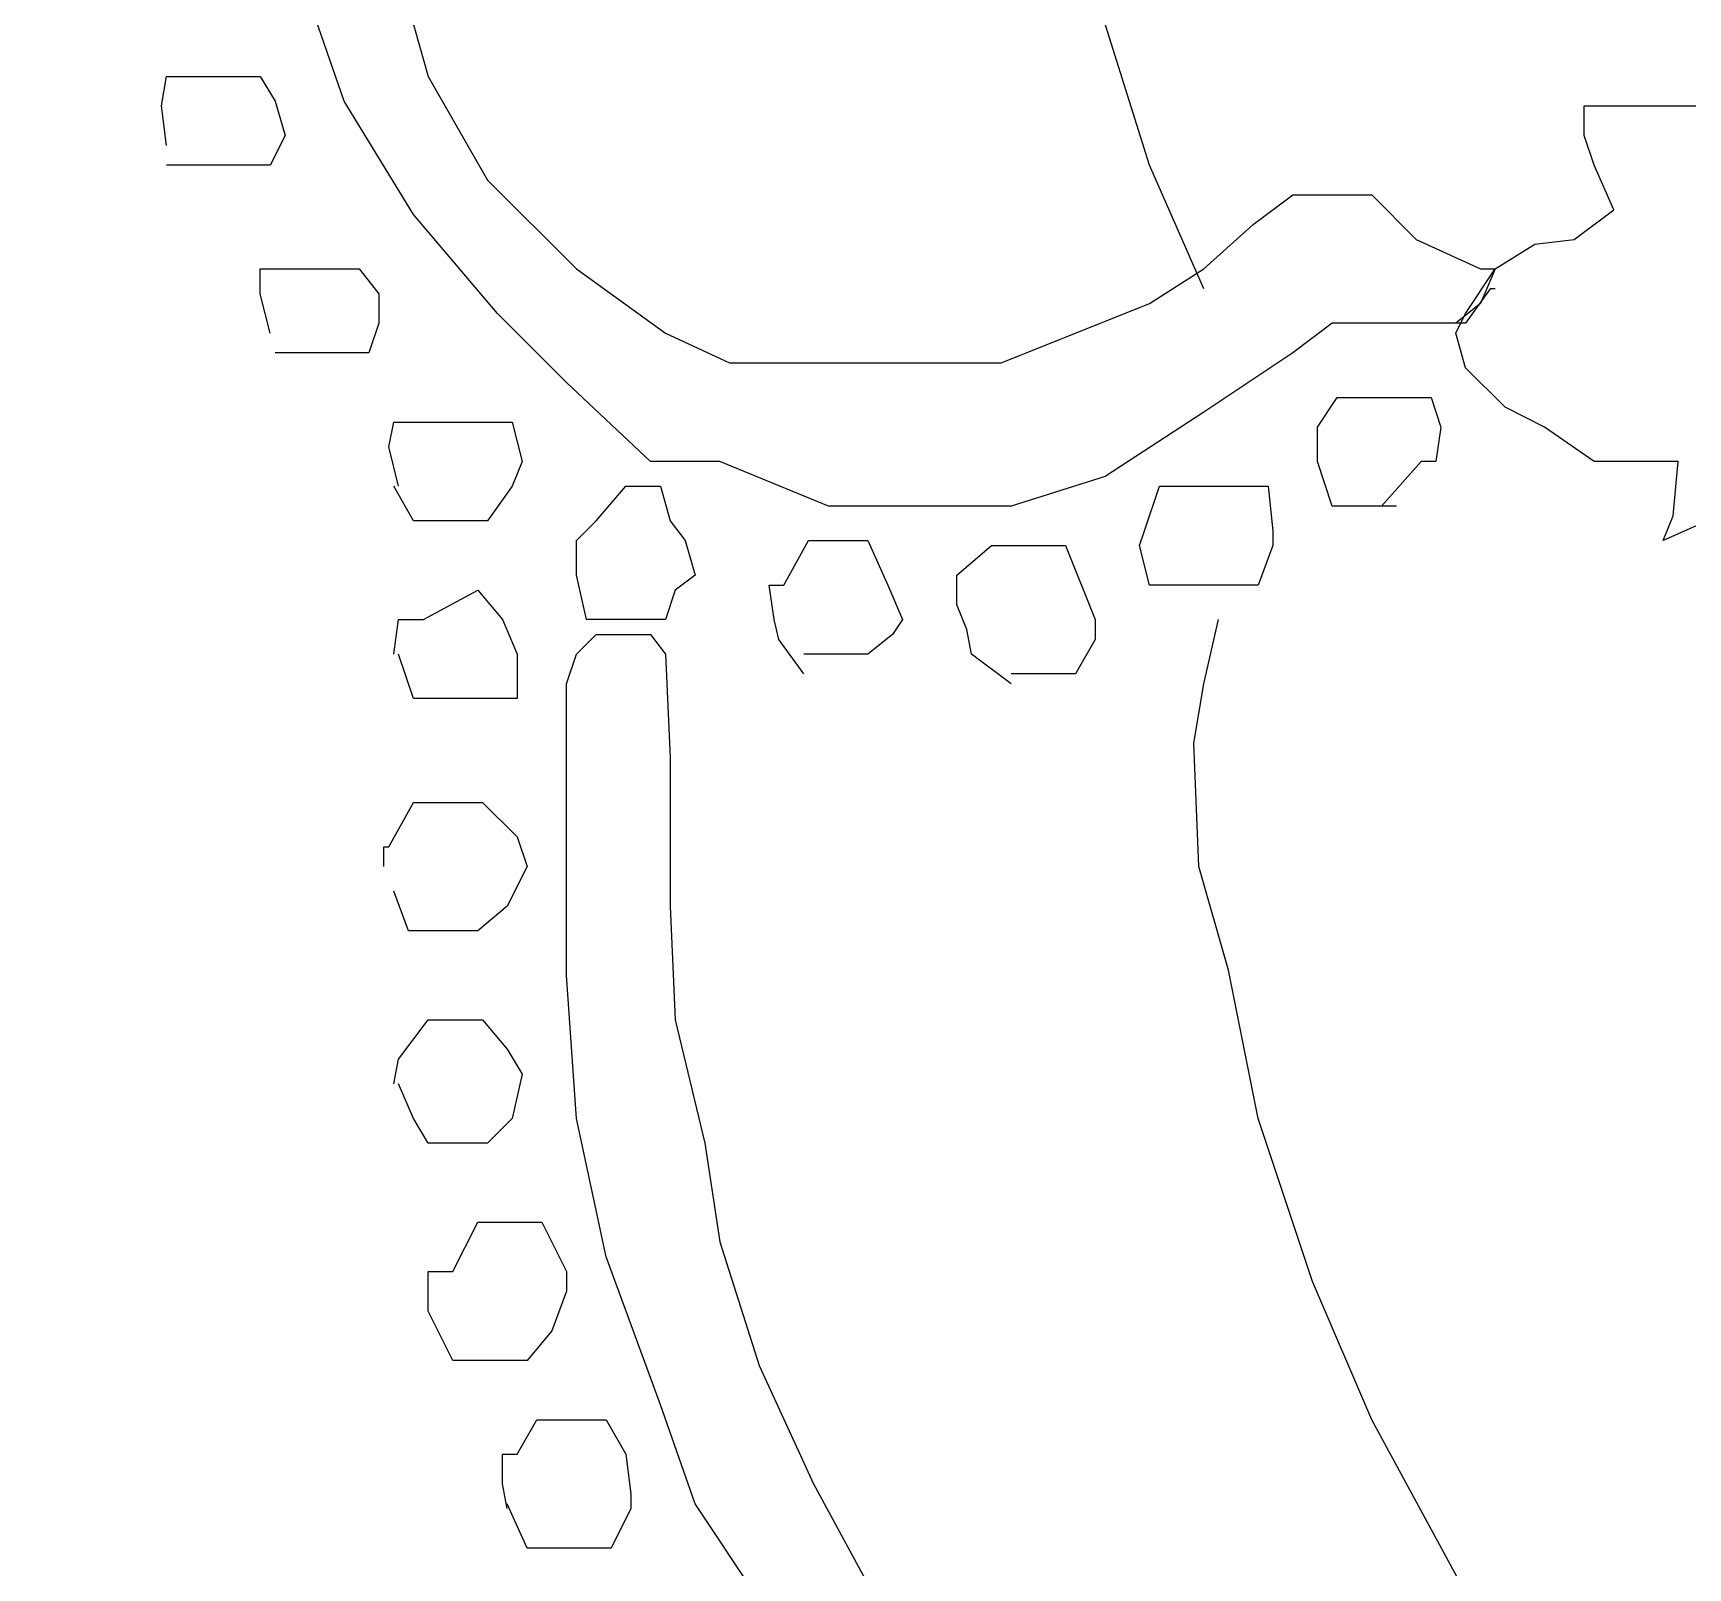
# Model space of a CAD drawing. Extents: x 730354 to 731930, y 4378581 to 4379608.
# Drawn here: x 730377.78 to 730381.13, y 4379436.73 to 4379439.838 of the extents above; entities that cross this region are included whole.
import ezdxf

# ---------------------------------------------------------------- set-up
doc = ezdxf.new("R2010")
doc.units = 0
doc.header["$MEASUREMENT"] = 0
doc.layers.get('0').update_dxf_attribs({"linetype": 'CONTINUOUS'})

msp = doc.modelspace()

# ---------------------------------------------------------------- linework, layer by layer
at = {"color": 7, "linetype": 'CONTINUOUS'}
for p, q in [((730378.5, 4379440.03), (730378.58, 4379439.75)), ((730378.5, 4379440.03), (730378.58, 4379439.75)), ((730378.41, 4379439.7), (730378.34, 4379439.9)), ((730378.41, 4379439.7), (730378.34, 4379439.9)), ((730380.04, 4379439.57), (730379.93, 4379439.92)), ((730380.04, 4379439.57), (730379.93, 4379439.92)), ((730378.04, 4379439.69), (730378.05, 4379439.75)), ((730378.04, 4379439.69), (730378.05, 4379439.75)), ((730378.05, 4379439.75), (730378.09, 4379439.75)), ((730378.05, 4379439.75), (730378.09, 4379439.75)), ((730378.09, 4379439.75), (730378.17, 4379439.75)), ((730378.09, 4379439.75), (730378.17, 4379439.75)), ((730378.17, 4379439.75), (730378.24, 4379439.75)), ((730378.17, 4379439.75), (730378.24, 4379439.75)), ((730378.24, 4379439.75), (730378.27, 4379439.7)), ((730378.24, 4379439.75), (730378.27, 4379439.7)), ((730378.58, 4379439.75), (730378.7, 4379439.54)), ((730378.58, 4379439.75), (730378.7, 4379439.54)), ((730378.27, 4379439.7), (730378.29, 4379439.63)), ((730378.27, 4379439.7), (730378.29, 4379439.63)), ((730378.55, 4379439.47), (730378.41, 4379439.7)), ((730378.55, 4379439.47), (730378.41, 4379439.7)), ((730378.05, 4379439.61), (730378.04, 4379439.69)), ((730378.05, 4379439.61), (730378.04, 4379439.69)), ((730380.92, 4379439.63), (730380.92, 4379439.69)), ((730380.92, 4379439.69), (730381.02, 4379439.69)), ((730380.92, 4379439.63), (730380.92, 4379439.69)), ((730380.92, 4379439.69), (730381.02, 4379439.69)), ((730381.02, 4379439.69), (730381.19, 4379439.69)), ((730381.02, 4379439.69), (730381.19, 4379439.69)), ((730378.29, 4379439.63), (730378.26, 4379439.57)), ((730378.29, 4379439.63), (730378.26, 4379439.57)), ((730380.94, 4379439.57), (730380.92, 4379439.63)), ((730380.94, 4379439.57), (730380.92, 4379439.63)), ((730378.09, 4379439.57), (730378.05, 4379439.57)), ((730378.09, 4379439.57), (730378.05, 4379439.57)), ((730378.16, 4379439.57), (730378.09, 4379439.57)), ((730378.16, 4379439.57), (730378.09, 4379439.57)), ((730378.2, 4379439.57), (730378.16, 4379439.57)), ((730378.2, 4379439.57), (730378.16, 4379439.57)), ((730378.26, 4379439.57), (730378.2, 4379439.57)), ((730378.26, 4379439.57), (730378.2, 4379439.57)), ((730380.15, 4379439.32), (730380.04, 4379439.57)), ((730380.15, 4379439.32), (730380.04, 4379439.57)), ((730380.98, 4379439.48), (730380.94, 4379439.57)), ((730380.98, 4379439.48), (730380.94, 4379439.57)), ((730378.7, 4379439.54), (730378.88, 4379439.36)), ((730378.7, 4379439.54), (730378.88, 4379439.36)), ((730380.25, 4379439.45), (730380.33, 4379439.51)), ((730380.25, 4379439.45), (730380.33, 4379439.51)), ((730380.33, 4379439.51), (730380.41, 4379439.51)), ((730380.33, 4379439.51), (730380.41, 4379439.51)), ((730380.41, 4379439.51), (730380.49, 4379439.51)), ((730380.41, 4379439.51), (730380.49, 4379439.51)), ((730380.49, 4379439.51), (730380.58, 4379439.42)), ((730380.49, 4379439.51), (730380.58, 4379439.42)), ((730378.72, 4379439.27), (730378.55, 4379439.47)), ((730378.72, 4379439.27), (730378.55, 4379439.47)), ((730380.9, 4379439.42), (730380.98, 4379439.48)), ((730380.9, 4379439.42), (730380.98, 4379439.48)), ((730380.15, 4379439.36), (730380.25, 4379439.45)), ((730380.15, 4379439.36), (730380.25, 4379439.45)), ((730380.58, 4379439.42), (730380.71, 4379439.36)), ((730380.58, 4379439.42), (730380.71, 4379439.36)), ((730380.74, 4379439.36), (730380.82, 4379439.41)), ((730380.74, 4379439.36), (730380.82, 4379439.41)), ((730380.82, 4379439.41), (730380.9, 4379439.42)), ((730380.82, 4379439.41), (730380.9, 4379439.42)), ((730378.24, 4379439.31), (730378.24, 4379439.36)), ((730378.24, 4379439.36), (730378.29, 4379439.36)), ((730378.24, 4379439.31), (730378.24, 4379439.36)), ((730378.24, 4379439.36), (730378.29, 4379439.36)), ((730378.29, 4379439.36), (730378.34, 4379439.36)), ((730378.29, 4379439.36), (730378.34, 4379439.36)), ((730378.34, 4379439.36), (730378.4, 4379439.36)), ((730378.34, 4379439.36), (730378.4, 4379439.36)), ((730378.4, 4379439.36), (730378.44, 4379439.36)), ((730378.4, 4379439.36), (730378.44, 4379439.36)), ((730378.44, 4379439.36), (730378.48, 4379439.31)), ((730378.44, 4379439.36), (730378.48, 4379439.31)), ((730378.88, 4379439.36), (730379.06, 4379439.23)), ((730378.88, 4379439.36), (730379.06, 4379439.23)), ((730380.04, 4379439.29), (730380.15, 4379439.36)), ((730380.04, 4379439.29), (730380.15, 4379439.36)), ((730380.68, 4379439.27), (730380.74, 4379439.36)), ((730380.68, 4379439.27), (730380.74, 4379439.36)), ((730380.71, 4379439.36), (730380.74, 4379439.36)), ((730380.74, 4379439.36), (730380.71, 4379439.29)), ((730380.71, 4379439.36), (730380.74, 4379439.36)), ((730380.74, 4379439.36), (730380.71, 4379439.29)), ((730378.26, 4379439.23), (730378.24, 4379439.31)), ((730378.26, 4379439.23), (730378.24, 4379439.31)), ((730378.48, 4379439.31), (730378.48, 4379439.25)), ((730378.48, 4379439.31), (730378.48, 4379439.25)), ((730379.89, 4379439.23), (730380.04, 4379439.29)), ((730379.89, 4379439.23), (730380.04, 4379439.29)), ((730380.71, 4379439.29), (730380.66, 4379439.25)), ((730380.71, 4379439.29), (730380.66, 4379439.25)), ((730380.73, 4379439.32), (730380.68, 4379439.25)), ((730380.73, 4379439.32), (730380.68, 4379439.25)), ((730380.74, 4379439.32), (730380.73, 4379439.32)), ((730380.74, 4379439.32), (730380.73, 4379439.32)), ((730378.86, 4379439.13), (730378.72, 4379439.27)), ((730378.86, 4379439.13), (730378.72, 4379439.27)), ((730380.66, 4379439.23), (730380.68, 4379439.27)), ((730380.66, 4379439.23), (730380.68, 4379439.27)), ((730378.48, 4379439.25), (730378.46, 4379439.19)), ((730378.48, 4379439.25), (730378.46, 4379439.19)), ((730379.06, 4379439.23), (730379.19, 4379439.17)), ((730379.06, 4379439.23), (730379.19, 4379439.17)), ((730379.74, 4379439.17), (730379.89, 4379439.23)), ((730379.74, 4379439.17), (730379.89, 4379439.23)), ((730380.41, 4379439.25), (730380.33, 4379439.19)), ((730380.41, 4379439.25), (730380.33, 4379439.19)), ((730380.49, 4379439.25), (730380.41, 4379439.25)), ((730380.49, 4379439.25), (730380.41, 4379439.25)), ((730380.56, 4379439.25), (730380.49, 4379439.25)), ((730380.56, 4379439.25), (730380.49, 4379439.25)), ((730380.64, 4379439.25), (730380.56, 4379439.25)), ((730380.64, 4379439.25), (730380.56, 4379439.25)), ((730380.68, 4379439.25), (730380.64, 4379439.25)), ((730380.68, 4379439.25), (730380.64, 4379439.25)), ((730380.68, 4379439.16), (730380.66, 4379439.23)), ((730380.68, 4379439.16), (730380.66, 4379439.23)), ((730378.29, 4379439.19), (730378.27, 4379439.19)), ((730378.29, 4379439.19), (730378.27, 4379439.19)), ((730378.35, 4379439.19), (730378.29, 4379439.19)), ((730378.35, 4379439.19), (730378.29, 4379439.19)), ((730378.4, 4379439.19), (730378.35, 4379439.19)), ((730378.4, 4379439.19), (730378.35, 4379439.19)), ((730378.46, 4379439.19), (730378.4, 4379439.19)), ((730378.46, 4379439.19), (730378.4, 4379439.19)), ((730380.33, 4379439.19), (730380.15, 4379439.07)), ((730380.33, 4379439.19), (730380.15, 4379439.07)), ((730379.19, 4379439.17), (730379.35, 4379439.17)), ((730379.19, 4379439.17), (730379.35, 4379439.17)), ((730379.35, 4379439.17), (730379.57, 4379439.17)), ((730379.35, 4379439.17), (730379.57, 4379439.17)), ((730379.57, 4379439.17), (730379.74, 4379439.17)), ((730379.57, 4379439.17), (730379.74, 4379439.17)), ((730380.76, 4379439.08), (730380.68, 4379439.16)), ((730380.76, 4379439.08), (730380.68, 4379439.16)), ((730379.03, 4379438.97), (730378.86, 4379439.13)), ((730379.03, 4379438.97), (730378.86, 4379439.13)), ((730380.38, 4379439.04), (730380.42, 4379439.1)), ((730380.38, 4379439.04), (730380.42, 4379439.1)), ((730380.42, 4379439.1), (730380.48, 4379439.1)), ((730380.42, 4379439.1), (730380.48, 4379439.1)), ((730380.48, 4379439.1), (730380.54, 4379439.1)), ((730380.48, 4379439.1), (730380.54, 4379439.1)), ((730380.54, 4379439.1), (730380.61, 4379439.1)), ((730380.54, 4379439.1), (730380.61, 4379439.1)), ((730380.61, 4379439.1), (730380.63, 4379439.04)), ((730380.61, 4379439.1), (730380.63, 4379439.04)), ((730380.15, 4379439.07), (730379.95, 4379438.94)), ((730380.15, 4379439.07), (730379.95, 4379438.94)), ((730380.84, 4379439.04), (730380.76, 4379439.08)), ((730380.84, 4379439.04), (730380.76, 4379439.08)), ((730378.5, 4379439), (730378.51, 4379439.05)), ((730378.5, 4379439), (730378.51, 4379439.05)), ((730378.51, 4379439.05), (730378.55, 4379439.05)), ((730378.51, 4379439.05), (730378.55, 4379439.05)), ((730378.55, 4379439.05), (730378.6, 4379439.05)), ((730378.55, 4379439.05), (730378.6, 4379439.05)), ((730378.6, 4379439.05), (730378.67, 4379439.05)), ((730378.6, 4379439.05), (730378.67, 4379439.05)), ((730378.67, 4379439.05), (730378.74, 4379439.05)), ((730378.67, 4379439.05), (730378.74, 4379439.05)), ((730378.74, 4379439.05), (730378.75, 4379439.05)), ((730378.74, 4379439.05), (730378.75, 4379439.05)), ((730378.75, 4379439.05), (730378.77, 4379438.97)), ((730378.75, 4379439.05), (730378.77, 4379438.97)), ((730380.38, 4379438.97), (730380.38, 4379439.04)), ((730380.38, 4379438.97), (730380.38, 4379439.04)), ((730380.63, 4379439.04), (730380.62, 4379438.97)), ((730380.63, 4379439.04), (730380.62, 4379438.97)), ((730380.94, 4379438.97), (730380.84, 4379439.04)), ((730380.94, 4379438.97), (730380.84, 4379439.04)), ((730378.52, 4379438.92), (730378.5, 4379439)), ((730378.52, 4379438.92), (730378.5, 4379439)), ((730378.77, 4379438.97), (730378.75, 4379438.92)), ((730378.77, 4379438.97), (730378.75, 4379438.92)), ((730379.17, 4379438.97), (730379.03, 4379438.97)), ((730379.17, 4379438.97), (730379.03, 4379438.97)), ((730379.39, 4379438.88), (730379.17, 4379438.97)), ((730379.39, 4379438.88), (730379.17, 4379438.97)), ((730380.41, 4379438.88), (730380.38, 4379438.97)), ((730380.41, 4379438.88), (730380.38, 4379438.97)), ((730380.59, 4379438.97), (730380.51, 4379438.88)), ((730380.59, 4379438.97), (730380.51, 4379438.88)), ((730380.62, 4379438.97), (730380.59, 4379438.97)), ((730380.62, 4379438.97), (730380.59, 4379438.97)), ((730381.11, 4379438.97), (730380.94, 4379438.97)), ((730381.11, 4379438.97), (730380.94, 4379438.97)), ((730381.1, 4379438.86), (730381.11, 4379438.97)), ((730381.1, 4379438.86), (730381.11, 4379438.97)), ((730378.55, 4379438.85), (730378.51, 4379438.92)), ((730378.55, 4379438.85), (730378.51, 4379438.92)), ((730378.75, 4379438.92), (730378.7, 4379438.85)), ((730378.75, 4379438.92), (730378.7, 4379438.85)), ((730378.92, 4379438.85), (730378.98, 4379438.92)), ((730378.92, 4379438.85), (730378.98, 4379438.92)), ((730378.98, 4379438.92), (730379.05, 4379438.92)), ((730378.98, 4379438.92), (730379.05, 4379438.92)), ((730379.05, 4379438.92), (730379.07, 4379438.85)), ((730379.05, 4379438.92), (730379.07, 4379438.85)), ((730379.95, 4379438.94), (730379.76, 4379438.88)), ((730379.95, 4379438.94), (730379.76, 4379438.88)), ((730380.03, 4379438.83), (730380.06, 4379438.92)), ((730380.03, 4379438.83), (730380.06, 4379438.92)), ((730380.06, 4379438.92), (730380.14, 4379438.92)), ((730380.06, 4379438.92), (730380.14, 4379438.92)), ((730380.14, 4379438.92), (730380.18, 4379438.92)), ((730380.14, 4379438.92), (730380.18, 4379438.92)), ((730380.18, 4379438.92), (730380.28, 4379438.92)), ((730380.18, 4379438.92), (730380.28, 4379438.92)), ((730380.28, 4379438.92), (730380.29, 4379438.83)), ((730380.28, 4379438.92), (730380.29, 4379438.83)), ((730379.59, 4379438.88), (730379.39, 4379438.88)), ((730379.59, 4379438.88), (730379.39, 4379438.88)), ((730379.76, 4379438.88), (730379.59, 4379438.88)), ((730379.76, 4379438.88), (730379.59, 4379438.88)), ((730380.46, 4379438.88), (730380.41, 4379438.88)), ((730380.46, 4379438.88), (730380.41, 4379438.88)), ((730380.54, 4379438.88), (730380.46, 4379438.88)), ((730380.54, 4379438.88), (730380.46, 4379438.88)), ((730381.08, 4379438.81), (730381.1, 4379438.86)), ((730381.08, 4379438.81), (730381.1, 4379438.86)), ((730378.6, 4379438.85), (730378.55, 4379438.85)), ((730378.6, 4379438.85), (730378.55, 4379438.85)), ((730378.65, 4379438.85), (730378.6, 4379438.85)), ((730378.65, 4379438.85), (730378.6, 4379438.85)), ((730378.7, 4379438.85), (730378.65, 4379438.85)), ((730378.7, 4379438.85), (730378.65, 4379438.85)), ((730378.88, 4379438.81), (730378.92, 4379438.85)), ((730378.88, 4379438.81), (730378.92, 4379438.85)), ((730379.07, 4379438.85), (730379.1, 4379438.81)), ((730379.07, 4379438.85), (730379.1, 4379438.81)), ((730380.02, 4379438.8), (730380.03, 4379438.83)), ((730380.02, 4379438.8), (730380.03, 4379438.83)), ((730380.29, 4379438.83), (730380.29, 4379438.8)), ((730380.29, 4379438.83), (730380.29, 4379438.8)), ((730381.17, 4379438.85), (730381.08, 4379438.81)), ((730381.17, 4379438.85), (730381.08, 4379438.81)), ((730378.88, 4379438.74), (730378.88, 4379438.81)), ((730378.88, 4379438.74), (730378.88, 4379438.81)), ((730379.1, 4379438.81), (730379.12, 4379438.74)), ((730379.1, 4379438.81), (730379.12, 4379438.74)), ((730379.3, 4379438.72), (730379.35, 4379438.81)), ((730379.3, 4379438.72), (730379.35, 4379438.81)), ((730379.35, 4379438.81), (730379.41, 4379438.81)), ((730379.35, 4379438.81), (730379.41, 4379438.81)), ((730379.41, 4379438.81), (730379.47, 4379438.81)), ((730379.41, 4379438.81), (730379.47, 4379438.81)), ((730379.47, 4379438.81), (730379.51, 4379438.72)), ((730379.47, 4379438.81), (730379.51, 4379438.72)), ((730379.65, 4379438.74), (730379.72, 4379438.8)), ((730379.65, 4379438.74), (730379.72, 4379438.8)), ((730379.72, 4379438.8), (730379.77, 4379438.8)), ((730379.72, 4379438.8), (730379.77, 4379438.8)), ((730379.77, 4379438.8), (730379.84, 4379438.8)), ((730379.77, 4379438.8), (730379.84, 4379438.8)), ((730379.84, 4379438.8), (730379.87, 4379438.8)), ((730379.84, 4379438.8), (730379.87, 4379438.8)), ((730379.87, 4379438.8), (730379.93, 4379438.65)), ((730379.87, 4379438.8), (730379.93, 4379438.65)), ((730380.04, 4379438.72), (730380.02, 4379438.8)), ((730380.04, 4379438.72), (730380.02, 4379438.8)), ((730380.29, 4379438.8), (730380.26, 4379438.72)), ((730380.29, 4379438.8), (730380.26, 4379438.72)), ((730378.9, 4379438.65), (730378.88, 4379438.74)), ((730378.9, 4379438.65), (730378.88, 4379438.74)), ((730379.12, 4379438.74), (730379.08, 4379438.71)), ((730379.12, 4379438.74), (730379.08, 4379438.71)), ((730379.28, 4379438.65), (730379.27, 4379438.72)), ((730379.27, 4379438.72), (730379.3, 4379438.72)), ((730379.28, 4379438.65), (730379.27, 4379438.72)), ((730379.27, 4379438.72), (730379.3, 4379438.72)), ((730379.51, 4379438.72), (730379.54, 4379438.65)), ((730379.51, 4379438.72), (730379.54, 4379438.65)), ((730379.65, 4379438.68), (730379.65, 4379438.74)), ((730379.65, 4379438.68), (730379.65, 4379438.74)), ((730380.11, 4379438.72), (730380.04, 4379438.72)), ((730380.11, 4379438.72), (730380.04, 4379438.72)), ((730380.15, 4379438.72), (730380.11, 4379438.72)), ((730380.15, 4379438.72), (730380.11, 4379438.72)), ((730380.2, 4379438.72), (730380.15, 4379438.72)), ((730380.2, 4379438.72), (730380.15, 4379438.72)), ((730380.26, 4379438.72), (730380.2, 4379438.72)), ((730380.26, 4379438.72), (730380.2, 4379438.72)), ((730378.57, 4379438.65), (730378.68, 4379438.71)), ((730378.57, 4379438.65), (730378.68, 4379438.71)), ((730378.68, 4379438.71), (730378.73, 4379438.65)), ((730378.68, 4379438.71), (730378.73, 4379438.65)), ((730379.08, 4379438.71), (730379.06, 4379438.65)), ((730379.08, 4379438.71), (730379.06, 4379438.65)), ((730379.67, 4379438.63), (730379.65, 4379438.68)), ((730379.67, 4379438.63), (730379.65, 4379438.68)), ((730378.51, 4379438.58), (730378.52, 4379438.65)), ((730378.51, 4379438.58), (730378.52, 4379438.65)), ((730378.52, 4379438.65), (730378.57, 4379438.65)), ((730378.52, 4379438.65), (730378.57, 4379438.65)), ((730378.73, 4379438.65), (730378.76, 4379438.58)), ((730378.73, 4379438.65), (730378.76, 4379438.58)), ((730378.88, 4379438.58), (730378.92, 4379438.62)), ((730378.88, 4379438.58), (730378.92, 4379438.62)), ((730378.95, 4379438.65), (730378.9, 4379438.65)), ((730378.95, 4379438.65), (730378.9, 4379438.65)), ((730378.92, 4379438.62), (730378.97, 4379438.62)), ((730378.92, 4379438.62), (730378.97, 4379438.62)), ((730378.98, 4379438.65), (730378.95, 4379438.65)), ((730378.98, 4379438.65), (730378.95, 4379438.65)), ((730378.97, 4379438.62), (730379.03, 4379438.62)), ((730378.97, 4379438.62), (730379.03, 4379438.62)), ((730379.06, 4379438.65), (730378.98, 4379438.65)), ((730379.06, 4379438.65), (730378.98, 4379438.65)), ((730379.03, 4379438.62), (730379.06, 4379438.58)), ((730379.03, 4379438.62), (730379.06, 4379438.58)), ((730379.29, 4379438.61), (730379.28, 4379438.65)), ((730379.29, 4379438.61), (730379.28, 4379438.65)), ((730379.52, 4379438.62), (730379.47, 4379438.58)), ((730379.52, 4379438.62), (730379.47, 4379438.58)), ((730379.54, 4379438.65), (730379.52, 4379438.62)), ((730379.54, 4379438.65), (730379.52, 4379438.62)), ((730379.68, 4379438.58), (730379.67, 4379438.63)), ((730379.68, 4379438.58), (730379.67, 4379438.63)), ((730379.93, 4379438.65), (730379.93, 4379438.61)), ((730379.93, 4379438.65), (730379.93, 4379438.61)), ((730380.15, 4379438.52), (730380.18, 4379438.65)), ((730380.15, 4379438.52), (730380.18, 4379438.65)), ((730379.34, 4379438.54), (730379.29, 4379438.61)), ((730379.34, 4379438.54), (730379.29, 4379438.61)), ((730379.93, 4379438.61), (730379.89, 4379438.54)), ((730379.93, 4379438.61), (730379.89, 4379438.54)), ((730378.55, 4379438.49), (730378.52, 4379438.58)), ((730378.55, 4379438.49), (730378.52, 4379438.58)), ((730378.76, 4379438.58), (730378.76, 4379438.49)), ((730378.76, 4379438.58), (730378.76, 4379438.49)), ((730378.86, 4379438.52), (730378.88, 4379438.58)), ((730378.86, 4379438.52), (730378.88, 4379438.58)), ((730379.06, 4379438.58), (730379.07, 4379438.37)), ((730379.06, 4379438.58), (730379.07, 4379438.37)), ((730379.36, 4379438.58), (730379.34, 4379438.58)), ((730379.36, 4379438.58), (730379.34, 4379438.58)), ((730379.44, 4379438.58), (730379.36, 4379438.58)), ((730379.44, 4379438.58), (730379.36, 4379438.58)), ((730379.47, 4379438.58), (730379.44, 4379438.58)), ((730379.47, 4379438.58), (730379.44, 4379438.58)), ((730379.76, 4379438.52), (730379.68, 4379438.58)), ((730379.76, 4379438.52), (730379.68, 4379438.58)), ((730378.86, 4379438.41), (730378.86, 4379438.52)), ((730378.86, 4379438.41), (730378.86, 4379438.52)), ((730379.8, 4379438.54), (730379.76, 4379438.54)), ((730379.8, 4379438.54), (730379.76, 4379438.54)), ((730379.86, 4379438.54), (730379.8, 4379438.54)), ((730379.86, 4379438.54), (730379.8, 4379438.54)), ((730379.89, 4379438.54), (730379.86, 4379438.54)), ((730379.89, 4379438.54), (730379.86, 4379438.54)), ((730380.13, 4379438.4), (730380.15, 4379438.52)), ((730380.13, 4379438.4), (730380.15, 4379438.52)), ((730378.58, 4379438.49), (730378.55, 4379438.49)), ((730378.58, 4379438.49), (730378.55, 4379438.49)), ((730378.63, 4379438.49), (730378.58, 4379438.49)), ((730378.63, 4379438.49), (730378.58, 4379438.49)), ((730378.7, 4379438.49), (730378.63, 4379438.49)), ((730378.7, 4379438.49), (730378.63, 4379438.49)), ((730378.76, 4379438.49), (730378.7, 4379438.49)), ((730378.76, 4379438.49), (730378.7, 4379438.49)), ((730378.86, 4379438.28), (730378.86, 4379438.41)), ((730378.86, 4379438.28), (730378.86, 4379438.41)), ((730380.14, 4379438.15), (730380.13, 4379438.4)), ((730380.14, 4379438.15), (730380.13, 4379438.4)), ((730379.07, 4379438.37), (730379.07, 4379438.07)), ((730379.07, 4379438.37), (730379.07, 4379438.07)), ((730378.5, 4379438.19), (730378.55, 4379438.28)), ((730378.5, 4379438.19), (730378.55, 4379438.28)), ((730378.55, 4379438.28), (730378.6, 4379438.28)), ((730378.55, 4379438.28), (730378.6, 4379438.28)), ((730378.6, 4379438.28), (730378.69, 4379438.28)), ((730378.6, 4379438.28), (730378.69, 4379438.28)), ((730378.69, 4379438.28), (730378.76, 4379438.21)), ((730378.69, 4379438.28), (730378.76, 4379438.21)), ((730378.86, 4379438.1), (730378.86, 4379438.28)), ((730378.86, 4379438.1), (730378.86, 4379438.28)), ((730378.49, 4379438.15), (730378.49, 4379438.19)), ((730378.49, 4379438.19), (730378.5, 4379438.19)), ((730378.49, 4379438.15), (730378.49, 4379438.19)), ((730378.49, 4379438.19), (730378.5, 4379438.19)), ((730378.76, 4379438.21), (730378.78, 4379438.15)), ((730378.76, 4379438.21), (730378.78, 4379438.15)), ((730378.78, 4379438.15), (730378.74, 4379438.07)), ((730378.78, 4379438.15), (730378.74, 4379438.07)), ((730380.2, 4379437.94), (730380.14, 4379438.15)), ((730380.2, 4379437.94), (730380.14, 4379438.15)), ((730378.54, 4379438.02), (730378.51, 4379438.1)), ((730378.54, 4379438.02), (730378.51, 4379438.1)), ((730378.86, 4379437.93), (730378.86, 4379438.1)), ((730378.86, 4379437.93), (730378.86, 4379438.1)), ((730378.74, 4379438.07), (730378.68, 4379438.02)), ((730378.74, 4379438.07), (730378.68, 4379438.02)), ((730379.07, 4379438.07), (730379.08, 4379437.84)), ((730379.07, 4379438.07), (730379.08, 4379437.84)), ((730378.55, 4379438.02), (730378.54, 4379438.02)), ((730378.55, 4379438.02), (730378.54, 4379438.02)), ((730378.6, 4379438.02), (730378.55, 4379438.02)), ((730378.6, 4379438.02), (730378.55, 4379438.02)), ((730378.68, 4379438.02), (730378.6, 4379438.02)), ((730378.68, 4379438.02), (730378.6, 4379438.02)), ((730378.88, 4379437.64), (730378.86, 4379437.93)), ((730378.88, 4379437.64), (730378.86, 4379437.93)), ((730380.26, 4379437.64), (730380.2, 4379437.94)), ((730380.26, 4379437.64), (730380.2, 4379437.94)), ((730378.52, 4379437.76), (730378.58, 4379437.84)), ((730378.52, 4379437.76), (730378.58, 4379437.84)), ((730378.58, 4379437.84), (730378.63, 4379437.84)), ((730378.58, 4379437.84), (730378.63, 4379437.84)), ((730378.63, 4379437.84), (730378.69, 4379437.84)), ((730378.63, 4379437.84), (730378.69, 4379437.84)), ((730378.69, 4379437.84), (730378.74, 4379437.78)), ((730378.69, 4379437.84), (730378.74, 4379437.78)), ((730379.08, 4379437.84), (730379.14, 4379437.59)), ((730379.08, 4379437.84), (730379.14, 4379437.59)), ((730378.51, 4379437.71), (730378.52, 4379437.76)), ((730378.51, 4379437.71), (730378.52, 4379437.76)), ((730378.74, 4379437.78), (730378.77, 4379437.73)), ((730378.74, 4379437.78), (730378.77, 4379437.73)), ((730378.77, 4379437.73), (730378.75, 4379437.64)), ((730378.77, 4379437.73), (730378.75, 4379437.64)), ((730378.55, 4379437.64), (730378.52, 4379437.71)), ((730378.55, 4379437.64), (730378.52, 4379437.71)), ((730378.58, 4379437.59), (730378.55, 4379437.64)), ((730378.58, 4379437.59), (730378.55, 4379437.64)), ((730378.75, 4379437.64), (730378.7, 4379437.59)), ((730378.75, 4379437.64), (730378.7, 4379437.59)), ((730378.94, 4379437.36), (730378.88, 4379437.64)), ((730378.94, 4379437.36), (730378.88, 4379437.64)), ((730380.37, 4379437.31), (730380.26, 4379437.64)), ((730380.37, 4379437.31), (730380.26, 4379437.64)), ((730378.63, 4379437.59), (730378.58, 4379437.59)), ((730378.63, 4379437.59), (730378.58, 4379437.59)), ((730378.7, 4379437.59), (730378.63, 4379437.59)), ((730378.7, 4379437.59), (730378.63, 4379437.59)), ((730379.14, 4379437.59), (730379.17, 4379437.39)), ((730379.14, 4379437.59), (730379.17, 4379437.39)), ((730378.63, 4379437.33), (730378.68, 4379437.43)), ((730378.63, 4379437.33), (730378.68, 4379437.43)), ((730378.68, 4379437.43), (730378.75, 4379437.43)), ((730378.68, 4379437.43), (730378.75, 4379437.43)), ((730378.75, 4379437.43), (730378.81, 4379437.43)), ((730378.75, 4379437.43), (730378.81, 4379437.43)), ((730378.81, 4379437.43), (730378.86, 4379437.33)), ((730378.81, 4379437.43), (730378.86, 4379437.33)), ((730379.17, 4379437.39), (730379.25, 4379437.14)), ((730379.17, 4379437.39), (730379.25, 4379437.14)), ((730379.05, 4379437.06), (730378.94, 4379437.36)), ((730379.05, 4379437.06), (730378.94, 4379437.36)), ((730378.58, 4379437.25), (730378.58, 4379437.33)), ((730378.58, 4379437.33), (730378.6, 4379437.33)), ((730378.58, 4379437.25), (730378.58, 4379437.33)), ((730378.58, 4379437.33), (730378.6, 4379437.33)), ((730378.6, 4379437.33), (730378.63, 4379437.33)), ((730378.6, 4379437.33), (730378.63, 4379437.33)), ((730378.86, 4379437.33), (730378.86, 4379437.29)), ((730378.86, 4379437.33), (730378.86, 4379437.29)), ((730378.86, 4379437.29), (730378.83, 4379437.21)), ((730378.86, 4379437.29), (730378.83, 4379437.21)), ((730380.49, 4379437.03), (730380.37, 4379437.31)), ((730380.49, 4379437.03), (730380.37, 4379437.31)), ((730378.63, 4379437.15), (730378.58, 4379437.25)), ((730378.63, 4379437.15), (730378.58, 4379437.25)), ((730378.83, 4379437.21), (730378.78, 4379437.15)), ((730378.83, 4379437.21), (730378.78, 4379437.15)), ((730378.67, 4379437.15), (730378.63, 4379437.15)), ((730378.67, 4379437.15), (730378.63, 4379437.15)), ((730378.73, 4379437.15), (730378.67, 4379437.15)), ((730378.73, 4379437.15), (730378.67, 4379437.15)), ((730378.78, 4379437.15), (730378.73, 4379437.15)), ((730378.78, 4379437.15), (730378.73, 4379437.15)), ((730379.25, 4379437.14), (730379.36, 4379436.9)), ((730379.25, 4379437.14), (730379.36, 4379436.9)), ((730379.12, 4379436.86), (730379.05, 4379437.06)), ((730379.12, 4379436.86), (730379.05, 4379437.06)), ((730378.76, 4379436.96), (730378.8, 4379437.03)), ((730378.76, 4379436.96), (730378.8, 4379437.03)), ((730378.8, 4379437.03), (730378.88, 4379437.03)), ((730378.8, 4379437.03), (730378.88, 4379437.03)), ((730378.88, 4379437.03), (730378.94, 4379437.03)), ((730378.88, 4379437.03), (730378.94, 4379437.03)), ((730378.94, 4379437.03), (730378.98, 4379436.96)), ((730378.94, 4379437.03), (730378.98, 4379436.96)), ((730380.68, 4379436.68), (730380.49, 4379437.03)), ((730380.68, 4379436.68), (730380.49, 4379437.03)), ((730378.73, 4379436.9), (730378.73, 4379436.96)), ((730378.73, 4379436.96), (730378.76, 4379436.96)), ((730378.73, 4379436.9), (730378.73, 4379436.96)), ((730378.73, 4379436.96), (730378.76, 4379436.96)), ((730378.98, 4379436.96), (730378.99, 4379436.88)), ((730378.98, 4379436.96), (730378.99, 4379436.88)), ((730378.74, 4379436.85), (730378.73, 4379436.9)), ((730378.74, 4379436.85), (730378.73, 4379436.9)), ((730378.99, 4379436.88), (730378.99, 4379436.85)), ((730378.99, 4379436.88), (730378.99, 4379436.85)), ((730379.36, 4379436.9), (730379.49, 4379436.66)), ((730379.36, 4379436.9), (730379.49, 4379436.66)), ((730378.78, 4379436.77), (730378.74, 4379436.86)), ((730378.78, 4379436.77), (730378.74, 4379436.86)), ((730378.99, 4379436.85), (730378.95, 4379436.77)), ((730378.99, 4379436.85), (730378.95, 4379436.77)), ((730379.24, 4379436.68), (730379.12, 4379436.86)), ((730379.24, 4379436.68), (730379.12, 4379436.86)), ((730378.79, 4379436.77), (730378.78, 4379436.77)), ((730378.79, 4379436.77), (730378.78, 4379436.77)), ((730378.85, 4379436.77), (730378.79, 4379436.77)), ((730378.85, 4379436.77), (730378.79, 4379436.77)), ((730378.88, 4379436.77), (730378.85, 4379436.77)), ((730378.88, 4379436.77), (730378.85, 4379436.77)), ((730378.95, 4379436.77), (730378.88, 4379436.77)), ((730378.95, 4379436.77), (730378.88, 4379436.77))]:
    msp.add_line(p, q, dxfattribs=at)
msp.add_point((730378.52, 4379437.76), dxfattribs=at)
msp.add_point((730378.52, 4379437.76), dxfattribs=at)

# ---------------------------------------------------------------- meshes
mesh = msp.add_polyface(dxfattribs=at)
corners = [(730354.5, 4378581), (730354.5, 4378581), (730354.5, 4378771.9618), (730662.5, 4378581), (730354.5, 4378946.4935), (730944, 4378581), (730354.5, 4379607.5), (730944, 4379242.0065), (730944, 4379607.5)]
mesh.append_faces([[corners[k] for k in face] for face in [(0, 1, 3, 2), (2, 3, 5, 4), (4, 5, 7, 6), (6, 7, 8, 8)]], dxfattribs={"vtx0": -1, "vtx2": -1, "color": 7})
mesh = msp.add_polyface(dxfattribs=at)
corners = [(730364.5, 4379421), (730364.5, 4379421), (730364.5, 4379595.2713), (730645.58, 4379421), (730364.5, 4379601.5), (730645.58, 4379427.2287), (730645.58, 4379601.5)]
mesh.append_faces([[corners[k] for k in face] for face in [(0, 1, 3, 2), (2, 3, 5, 4), (4, 5, 6, 6)]], dxfattribs={"vtx0": -1, "vtx2": -1, "color": 7})

doc.saveas('drawing.dxf')
